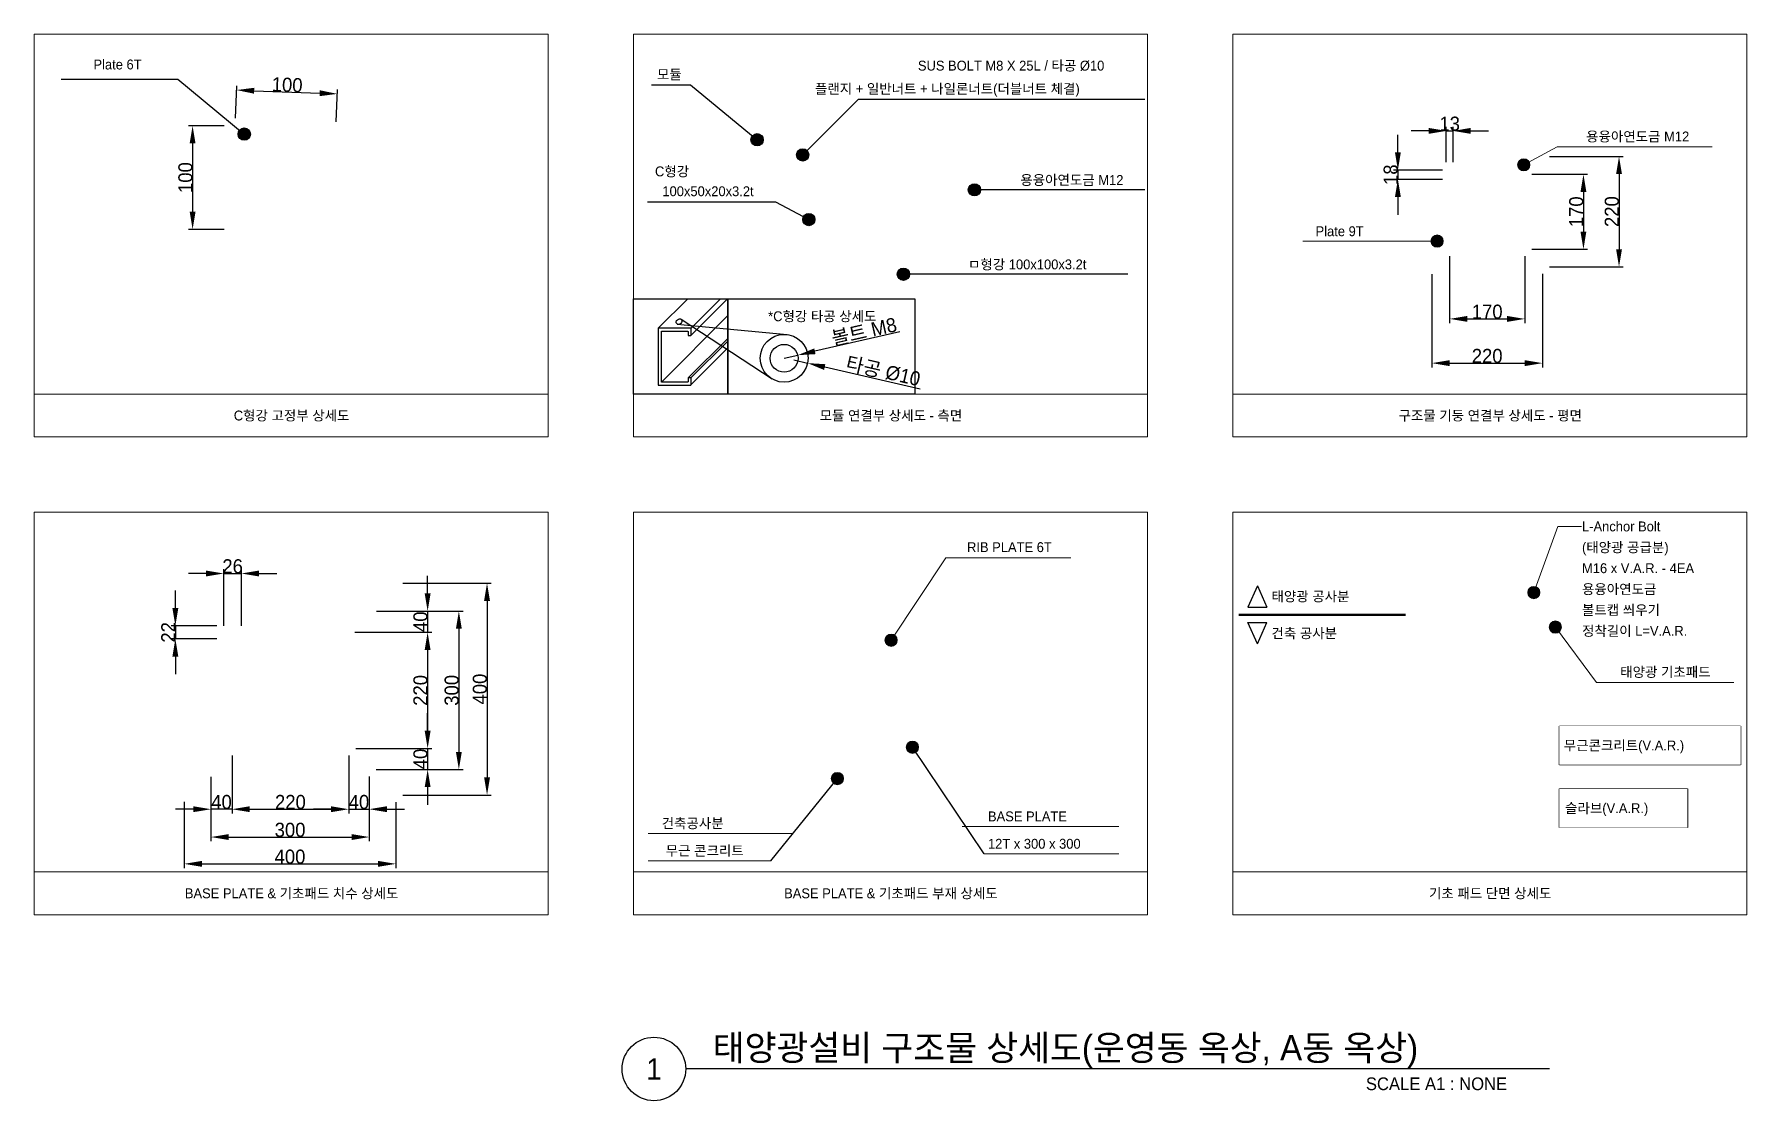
# Model space of a CAD drawing. Header units: millimetres. Extents: x 37541 to 999880, y 4425 to 1416340.
# Drawn here: x 37541 to 158878, y 1256250 to 1331771 of the extents above; entities that cross this region are included whole.
import ezdxf
from ezdxf.enums import TextEntityAlignment as Align

# ---------------------------------------------------------------- set-up
doc = ezdxf.new("R2010")
doc.units = ezdxf.units.MM
doc.header["$LTSCALE"] = 150
doc.layers.get('0').update_dxf_attribs({"lineweight": 0})
doc.layers.get('Defpoints').update_dxf_attribs({"color": 150})
for name, color, linetype in [('-----20 태양광', 3, 'Continuous'), ('-----29 Indicator', 1, 'Continuous'), ('-----30 Text', 2, 'Continuous'), ('-----36 Dimension', 1, 'Continuous'), ('-----41 Drawing Title', 2, 'Continuous')]:
    doc.layers.add(name, color=color, linetype=linetype)
doc.styles.add('ELEC', font='')
doc.styles.get("Standard").update_dxf_attribs({"font": ''})
doc.styles.get('ELEC').set_extended_font_data('Dotum')
doc.styles.get('Standard').set_extended_font_data('Dotum')
doc.dimstyles.new('ISO-25', dxfattribs={"dimtxt": 2.5, "dimasz": 2.5, "dimexe": 1.25, "dimexo": 0.625, "dimtad": 1, "dimtxsty": 'Standard', "dimcen": 2.5, "dimadec": 0, "dimazin": 0, "dimtfac": 1, "dimtmove": 0, "dimatfit": 3, "dimfxl": 1, "dimarcsym": 0})

# ---------------------------------------------------------------- blocks, each defined once
blk = doc.blocks.new('G$C1B2F6472')
at = {"lineweight": 5}
for p, q in [((0, 9429), (12041, 9429)), ((0, 1000), (0, 9429)), ((12041, 1000), (12041, 9429)), ((0, 1000), (12041, 1000)), ((0, 0), (12041, 0))]:
    blk.add_line(p, q, dxfattribs=at)
at = {"linetype": 'Continuous', "lineweight": 5}
for p, q in [((0, 0), (0, 1000)), ((12041, 0), (12041, 1000))]:
    blk.add_line(p, q, dxfattribs=at)
blk = doc.blocks.new('*D125')
at = {"layer": '-----36 Dimension', "lineweight": -2, "transparency": 16777216}
for p, q in [((51797, 1325830), (51884, 1328119)), ((53121, 1327773), (57765, 1327598)), ((58939, 1325561), (59025, 1327850))]:
    blk.add_line(p, q, dxfattribs=at)
at = {"layer": '-----36 Dimension', "transparency": 16777216}
for points in [[(53129, 1327981), (53114, 1327564), (51872, 1327820)], [(57773, 1327806), (57757, 1327389), (59014, 1327551)]]:
    blk.add_solid(points, dxfattribs=at)
at = {"layer": 'Defpoints', "color": 0, "transparency": 16777216}
for p in [(59014, 1327551), (51778, 1325330), (58920, 1325061)]:
    blk.add_point(p, dxfattribs=at)
at = {"layer": '-----36 Dimension', "transparency": 16777216, "insert": (55462, 1328189), "char_height": 1000, "attachment_point": 5, "rotation": 357.84262}
blk.add_mtext('100', dxfattribs=at)
blk = doc.blocks.new('*D126')
at = {"layer": '-----36 Dimension', "lineweight": -2, "transparency": 16777216}
for p, q in [((51000, 1325292), (48461, 1325292)), ((48761, 1324042), (48761, 1319205)), ((51000, 1317955), (48461, 1317955))]:
    blk.add_line(p, q, dxfattribs=at)
at = {"layer": '-----36 Dimension', "transparency": 16777216}
for points in [[(48553, 1324042), (48969, 1324042), (48761, 1325292)], [(48553, 1319205), (48969, 1319205), (48761, 1317955)]]:
    blk.add_solid(points, dxfattribs=at)
at = {"layer": 'Defpoints', "color": 0, "transparency": 16777216}
for p in [(51500, 1325292), (48761, 1317955), (51500, 1317955)]:
    blk.add_point(p, dxfattribs=at)
at = {"layer": '-----36 Dimension', "transparency": 16777216, "insert": (48257, 1321623), "char_height": 1000, "attachment_point": 5, "rotation": 90}
blk.add_mtext('100', dxfattribs=at)
blk = doc.blocks.new('*D127')
at = {"layer": '-----36 Dimension', "color": 1, "lineweight": -2, "transparency": 16777216}
for p, q in [((51559, 1280699), (51559, 1276594)), ((59821, 1280691), (59821, 1276594)), ((52809, 1276894), (58571, 1276894))]:
    blk.add_line(p, q, dxfattribs=at)
at = {"layer": '-----36 Dimension', "color": 1, "transparency": 16777216}
for points in [[(52809, 1277103), (52809, 1276686), (51559, 1276894)], [(58571, 1277103), (58571, 1276686), (59821, 1276894)]]:
    blk.add_solid(points, dxfattribs=at)
at = {"layer": 'Defpoints', "color": 0, "transparency": 16777216}
for p in [(51559, 1281199), (59821, 1281191), (59821, 1276894)]:
    blk.add_point(p, dxfattribs=at)
at = {"layer": '-----36 Dimension', "color": 5, "transparency": 16777216, "insert": (55690, 1277398), "char_height": 1000, "attachment_point": 5}
blk.add_mtext('220', dxfattribs=at)
blk = doc.blocks.new('*D128')
at = {"layer": '-----36 Dimension', "color": 1, "lineweight": -2, "transparency": 16777216}
for p, q in [((50059, 1279184), (50059, 1274623)), ((61276, 1279206), (61276, 1274623)), ((51309, 1274923), (60026, 1274923))]:
    blk.add_line(p, q, dxfattribs=at)
at = {"layer": '-----36 Dimension', "color": 1, "transparency": 16777216}
for points in [[(51309, 1275131), (51309, 1274714), (50059, 1274923)], [(60026, 1275131), (60026, 1274714), (61276, 1274923)]]:
    blk.add_solid(points, dxfattribs=at)
at = {"layer": 'Defpoints', "color": 0, "transparency": 16777216}
for p in [(50059, 1279684), (61276, 1279706), (61276, 1274923)]:
    blk.add_point(p, dxfattribs=at)
at = {"layer": '-----36 Dimension', "color": 5, "transparency": 16777216, "insert": (55668, 1275427), "char_height": 1000, "attachment_point": 5}
blk.add_mtext('300', dxfattribs=at)
blk = doc.blocks.new('*D129')
at = {"layer": '-----36 Dimension', "color": 1, "lineweight": -2, "transparency": 16777216}
for p, q in [((48169, 1277410), (48169, 1272724)), ((63157, 1277399), (63157, 1272724)), ((49419, 1273024), (61907, 1273024))]:
    blk.add_line(p, q, dxfattribs=at)
at = {"layer": '-----36 Dimension', "color": 1, "transparency": 16777216}
for points in [[(49419, 1273232), (49419, 1272816), (48169, 1273024)], [(61907, 1273232), (61907, 1272816), (63157, 1273024)]]:
    blk.add_solid(points, dxfattribs=at)
at = {"layer": 'Defpoints', "color": 0, "transparency": 16777216}
for p in [(48169, 1277910), (63157, 1277899), (63157, 1273024)]:
    blk.add_point(p, dxfattribs=at)
at = {"layer": '-----36 Dimension', "color": 5, "transparency": 16777216, "insert": (55663, 1273528), "char_height": 1000, "attachment_point": 5}
blk.add_mtext('400', dxfattribs=at)
blk = doc.blocks.new('*D130')
at = {"layer": '-----36 Dimension', "color": 1, "lineweight": -2, "transparency": 16777216}
for p, q in [((59821, 1280691), (59821, 1276594)), ((61276, 1279206), (61276, 1276594)), ((58571, 1276894), (57321, 1276894)), ((59821, 1276894), (61276, 1276894)), ((62526, 1276894), (63776, 1276894))]:
    blk.add_line(p, q, dxfattribs=at)
at = {"layer": '-----36 Dimension', "color": 1, "transparency": 16777216}
for points in [[(58571, 1277103), (58571, 1276686), (59821, 1276894)], [(62526, 1277103), (62526, 1276686), (61276, 1276894)]]:
    blk.add_solid(points, dxfattribs=at)
at = {"layer": 'Defpoints', "color": 0, "transparency": 16777216}
for p in [(59821, 1281191), (61276, 1279706), (61276, 1276894)]:
    blk.add_point(p, dxfattribs=at)
at = {"layer": '-----36 Dimension', "color": 5, "transparency": 16777216, "insert": (60548, 1277398), "char_height": 1000, "attachment_point": 5}
blk.add_mtext('40', dxfattribs=at)
blk = doc.blocks.new('*D131')
at = {"layer": '-----36 Dimension', "color": 1, "lineweight": -2, "transparency": 16777216}
for p, q in [((51559, 1280699), (51559, 1276594)), ((50059, 1279184), (50059, 1276594)), ((48809, 1276894), (47559, 1276894)), ((51559, 1276894), (50059, 1276894)), ((52809, 1276894), (54059, 1276894))]:
    blk.add_line(p, q, dxfattribs=at)
at = {"layer": '-----36 Dimension', "color": 1, "transparency": 16777216}
for points in [[(48809, 1277103), (48809, 1276686), (50059, 1276894)], [(52809, 1277103), (52809, 1276686), (51559, 1276894)]]:
    blk.add_solid(points, dxfattribs=at)
at = {"layer": 'Defpoints', "color": 0, "transparency": 16777216}
for p in [(51559, 1281199), (50059, 1279684), (50059, 1276894)]:
    blk.add_point(p, dxfattribs=at)
at = {"layer": '-----36 Dimension', "color": 5, "transparency": 16777216, "insert": (50809, 1277398), "char_height": 1000, "attachment_point": 5}
blk.add_mtext('40', dxfattribs=at)
blk = doc.blocks.new('*D132')
at = {"layer": '-----36 Dimension', "color": 1, "lineweight": -2, "transparency": 16777216}
for p, q in [((61783, 1289420), (65714, 1289420)), ((65414, 1288170), (65414, 1282445)), ((61790, 1281195), (65714, 1281195))]:
    blk.add_line(p, q, dxfattribs=at)
at = {"layer": '-----36 Dimension', "color": 1, "transparency": 16777216}
for points in [[(65205, 1288170), (65622, 1288170), (65414, 1289420)], [(65205, 1282445), (65622, 1282445), (65414, 1281195)]]:
    blk.add_solid(points, dxfattribs=at)
at = {"layer": 'Defpoints', "color": 0, "transparency": 16777216}
for p in [(61283, 1289420), (61290, 1281195), (65414, 1281195)]:
    blk.add_point(p, dxfattribs=at)
at = {"layer": '-----36 Dimension', "color": 5, "transparency": 16777216, "insert": (64910, 1285308), "char_height": 1000, "attachment_point": 5, "rotation": 90}
blk.add_mtext('220', dxfattribs=at)
blk = doc.blocks.new('*D133')
at = {"layer": '-----36 Dimension', "color": 1, "lineweight": -2, "transparency": 16777216}
for p, q in [((61793, 1290920), (67925, 1290920)), ((67625, 1289670), (67625, 1280956)), ((61776, 1279706), (67925, 1279706))]:
    blk.add_line(p, q, dxfattribs=at)
at = {"layer": '-----36 Dimension', "color": 1, "transparency": 16777216}
for points in [[(67417, 1289670), (67834, 1289670), (67625, 1290920)], [(67417, 1280956), (67834, 1280956), (67625, 1279706)]]:
    blk.add_solid(points, dxfattribs=at)
at = {"layer": 'Defpoints', "color": 0, "transparency": 16777216}
for p in [(61293, 1290920), (61276, 1279706), (67625, 1279706)]:
    blk.add_point(p, dxfattribs=at)
at = {"layer": '-----36 Dimension', "color": 5, "transparency": 16777216, "insert": (67122, 1285313), "char_height": 1000, "attachment_point": 5, "rotation": 90}
blk.add_mtext('300', dxfattribs=at)
blk = doc.blocks.new('*D134')
at = {"layer": '-----36 Dimension', "color": 1, "lineweight": -2, "transparency": 16777216}
for p, q in [((63650, 1292900), (69923, 1292900)), ((69623, 1291650), (69623, 1279149)), ((63657, 1277899), (69923, 1277899))]:
    blk.add_line(p, q, dxfattribs=at)
at = {"layer": '-----36 Dimension', "color": 1, "transparency": 16777216}
for points in [[(69415, 1291650), (69832, 1291650), (69623, 1292900)], [(69415, 1279149), (69832, 1279149), (69623, 1277899)]]:
    blk.add_solid(points, dxfattribs=at)
at = {"layer": 'Defpoints', "color": 0, "transparency": 16777216}
for p in [(63150, 1292900), (63157, 1277899), (69623, 1277899)]:
    blk.add_point(p, dxfattribs=at)
at = {"layer": '-----36 Dimension', "color": 5, "transparency": 16777216, "insert": (69119, 1285400), "char_height": 1000, "attachment_point": 5, "rotation": 90}
blk.add_mtext('400', dxfattribs=at)
blk = doc.blocks.new('*D135')
at = {"layer": '-----36 Dimension', "color": 1, "lineweight": -2, "transparency": 16777216}
for p, q in [((65414, 1292170), (65414, 1293420)), ((61793, 1290920), (65714, 1290920)), ((65414, 1290920), (65414, 1289420)), ((60258, 1289420), (65714, 1289420)), ((65414, 1288170), (65414, 1286920))]:
    blk.add_line(p, q, dxfattribs=at)
at = {"layer": '-----36 Dimension', "color": 1, "transparency": 16777216}
for points in [[(65205, 1292170), (65622, 1292170), (65414, 1290920)], [(65205, 1288170), (65622, 1288170), (65414, 1289420)]]:
    blk.add_solid(points, dxfattribs=at)
at = {"layer": 'Defpoints', "color": 0, "transparency": 16777216}
for p in [(61293, 1290920), (59758, 1289420), (65414, 1289420)]:
    blk.add_point(p, dxfattribs=at)
at = {"layer": '-----36 Dimension', "color": 5, "transparency": 16777216, "insert": (64910, 1290170), "char_height": 1000, "attachment_point": 5, "rotation": 90}
blk.add_mtext('40', dxfattribs=at)
blk = doc.blocks.new('*D136')
at = {"layer": '-----36 Dimension', "color": 1, "lineweight": -2, "transparency": 16777216}
for p, q in [((65414, 1282441), (65414, 1283691)), ((60321, 1281191), (65714, 1281191)), ((65414, 1281191), (65414, 1279706)), ((61776, 1279706), (65714, 1279706)), ((65414, 1278456), (65414, 1277206))]:
    blk.add_line(p, q, dxfattribs=at)
at = {"layer": '-----36 Dimension', "color": 1, "transparency": 16777216}
for points in [[(65205, 1282441), (65622, 1282441), (65414, 1281191)], [(65205, 1278456), (65622, 1278456), (65414, 1279706)]]:
    blk.add_solid(points, dxfattribs=at)
at = {"layer": 'Defpoints', "color": 0, "transparency": 16777216}
for p in [(59821, 1281191), (61276, 1279706), (65414, 1279706)]:
    blk.add_point(p, dxfattribs=at)
at = {"layer": '-----36 Dimension', "color": 5, "transparency": 16777216, "insert": (64910, 1280449), "char_height": 1000, "attachment_point": 5, "rotation": 90}
blk.add_mtext('40', dxfattribs=at)
blk = doc.blocks.new('*D116')
at = {"layer": '-----36 Dimension', "color": 1, "lineweight": -2, "transparency": 16777216}
for p, q in [((47540, 1291138), (47540, 1292388)), ((50470, 1289888), (47240, 1289888)), ((47540, 1289888), (47540, 1288950)), ((50470, 1288950), (47240, 1288950)), ((47540, 1287700), (47540, 1286450))]:
    blk.add_line(p, q, dxfattribs=at)
at = {"layer": '-----36 Dimension', "color": 1, "transparency": 16777216}
for points in [[(47331, 1291138), (47748, 1291138), (47540, 1289888)], [(47331, 1287700), (47748, 1287700), (47540, 1288950)]]:
    blk.add_solid(points, dxfattribs=at)
at = {"layer": 'Defpoints', "color": 0, "transparency": 16777216}
for p in [(50970, 1289888), (47540, 1288950), (50970, 1288950)]:
    blk.add_point(p, dxfattribs=at)
at = {"layer": '-----36 Dimension', "color": 5, "transparency": 16777216, "insert": (47037, 1289419), "char_height": 1000, "attachment_point": 5, "rotation": 90}
blk.add_mtext('22', dxfattribs=at)
blk = doc.blocks.new('*D117')
at = {"layer": '-----36 Dimension', "color": 1, "lineweight": -2, "transparency": 16777216}
for p, q in [((49720, 1293586), (48470, 1293586)), ((50970, 1289870), (50970, 1293886)), ((50970, 1293586), (52223, 1293586)), ((52223, 1289870), (52223, 1293886)), ((53473, 1293586), (54723, 1293586))]:
    blk.add_line(p, q, dxfattribs=at)
at = {"layer": '-----36 Dimension', "color": 1, "transparency": 16777216}
for points in [[(49720, 1293794), (49720, 1293377), (50970, 1293586)], [(53473, 1293794), (53473, 1293377), (52223, 1293586)]]:
    blk.add_solid(points, dxfattribs=at)
at = {"layer": 'Defpoints', "color": 0, "transparency": 16777216}
for p in [(52223, 1293586), (50970, 1289370), (52223, 1289370)]:
    blk.add_point(p, dxfattribs=at)
at = {"layer": '-----36 Dimension', "color": 5, "transparency": 16777216, "insert": (51597, 1294089), "char_height": 1000, "attachment_point": 5}
blk.add_mtext('26', dxfattribs=at)
blk = doc.blocks.new('*D118')
at = {"layer": '-----36 Dimension', "lineweight": -2, "transparency": 16777216}
for p, q in [((137824, 1316047), (137824, 1311315)), ((143149, 1316047), (143149, 1311315)), ((139074, 1311615), (141899, 1311615))]:
    blk.add_line(p, q, dxfattribs=at)
at = {"layer": '-----36 Dimension', "transparency": 16777216}
for points in [[(139074, 1311824), (139074, 1311407), (137824, 1311615)], [(141899, 1311824), (141899, 1311407), (143149, 1311615)]]:
    blk.add_solid(points, dxfattribs=at)
at = {"layer": 'Defpoints', "color": 0, "transparency": 16777216}
for p in [(137824, 1316547), (143149, 1316547), (143149, 1311615)]:
    blk.add_point(p, dxfattribs=at)
at = {"layer": '-----36 Dimension', "transparency": 16777216, "insert": (140487, 1312119), "char_height": 1000, "attachment_point": 5}
blk.add_mtext('170', dxfattribs=at)
blk = doc.blocks.new('*D119')
at = {"layer": '-----36 Dimension', "lineweight": -2, "transparency": 16777216}
for p, q in [((136573, 1314792), (136573, 1308183)), ((144398, 1314798), (144398, 1308183)), ((137823, 1308483), (143148, 1308483))]:
    blk.add_line(p, q, dxfattribs=at)
at = {"layer": '-----36 Dimension', "transparency": 16777216}
for points in [[(137823, 1308691), (137823, 1308274), (136573, 1308483)], [(143148, 1308691), (143148, 1308274), (144398, 1308483)]]:
    blk.add_solid(points, dxfattribs=at)
at = {"layer": 'Defpoints', "color": 0, "transparency": 16777216}
for p in [(136573, 1315292), (144398, 1315298), (144398, 1308483)]:
    blk.add_point(p, dxfattribs=at)
at = {"layer": '-----36 Dimension', "transparency": 16777216, "insert": (140485, 1308987), "char_height": 1000, "attachment_point": 5}
blk.add_mtext('220', dxfattribs=at)
blk = doc.blocks.new('*D120')
at = {"layer": '-----36 Dimension', "lineweight": -2, "transparency": 16777216}
for p, q in [((143655, 1321853), (147606, 1321853)), ((147306, 1320603), (147306, 1317797)), ((143649, 1316547), (147606, 1316547))]:
    blk.add_line(p, q, dxfattribs=at)
at = {"layer": '-----36 Dimension', "transparency": 16777216}
for points in [[(147097, 1320603), (147514, 1320603), (147306, 1321853)], [(147097, 1317797), (147514, 1317797), (147306, 1316547)]]:
    blk.add_solid(points, dxfattribs=at)
at = {"layer": 'Defpoints', "color": 0, "transparency": 16777216}
for p in [(143155, 1321853), (143149, 1316547), (147306, 1316547)]:
    blk.add_point(p, dxfattribs=at)
at = {"layer": '-----36 Dimension', "transparency": 16777216, "insert": (146802, 1319200), "char_height": 1000, "attachment_point": 5, "rotation": 90}
blk.add_mtext('170', dxfattribs=at)
blk = doc.blocks.new('*D121')
at = {"layer": '-----36 Dimension', "lineweight": -2, "transparency": 16777216}
for p, q in [((144899, 1323127), (150128, 1323127)), ((149828, 1321877), (149828, 1316548)), ((144898, 1315298), (150128, 1315298))]:
    blk.add_line(p, q, dxfattribs=at)
at = {"layer": '-----36 Dimension', "transparency": 16777216}
for points in [[(149620, 1321877), (150036, 1321877), (149828, 1323127)], [(149620, 1316548), (150036, 1316548), (149828, 1315298)]]:
    blk.add_solid(points, dxfattribs=at)
at = {"layer": 'Defpoints', "color": 0, "transparency": 16777216}
for p in [(144399, 1323127), (144398, 1315298), (149828, 1315298)]:
    blk.add_point(p, dxfattribs=at)
at = {"layer": '-----36 Dimension', "transparency": 16777216, "insert": (149324, 1319213), "char_height": 1000, "attachment_point": 5, "rotation": 90}
blk.add_mtext('220', dxfattribs=at)
blk = doc.blocks.new('*D122')
at = {"layer": '-----36 Dimension', "lineweight": -2, "transparency": 16777216}
for p, q in [((134160, 1323408), (134160, 1324658)), ((137313, 1322158), (133860, 1322158)), ((137313, 1321496), (133860, 1321496)), ((134160, 1322158), (134160, 1321496)), ((134160, 1320246), (134160, 1318996))]:
    blk.add_line(p, q, dxfattribs=at)
at = {"layer": '-----36 Dimension', "transparency": 16777216}
for points in [[(133952, 1323408), (134368, 1323408), (134160, 1322158)], [(133952, 1320246), (134368, 1320246), (134160, 1321496)]]:
    blk.add_solid(points, dxfattribs=at)
at = {"layer": 'Defpoints', "color": 0, "transparency": 16777216}
for p in [(134160, 1321496), (137813, 1322158), (137813, 1321496)]:
    blk.add_point(p, dxfattribs=at)
at = {"layer": '-----36 Dimension', "transparency": 16777216, "insert": (133656, 1321827), "char_height": 1000, "attachment_point": 5, "rotation": 90}
blk.add_mtext('18', dxfattribs=at)
blk = doc.blocks.new('*D123')
at = {"layer": '-----36 Dimension', "lineweight": -2, "transparency": 16777216}
for p, q in [((137590, 1322708), (137590, 1325228)), ((138071, 1322708), (138071, 1325228)), ((136340, 1324928), (135090, 1324928)), ((137590, 1324928), (138071, 1324928)), ((139321, 1324928), (140571, 1324928))]:
    blk.add_line(p, q, dxfattribs=at)
at = {"layer": '-----36 Dimension', "transparency": 16777216}
for points in [[(136340, 1325137), (136340, 1324720), (137590, 1324928)], [(139321, 1325137), (139321, 1324720), (138071, 1324928)]]:
    blk.add_solid(points, dxfattribs=at)
at = {"layer": 'Defpoints', "color": 0, "transparency": 16777216}
for p in [(138071, 1324928), (137590, 1322208), (138071, 1322208)]:
    blk.add_point(p, dxfattribs=at)
at = {"layer": '-----36 Dimension', "transparency": 16777216, "insert": (137831, 1325432), "char_height": 1000, "attachment_point": 5}
blk.add_mtext('13', dxfattribs=at)
blk = doc.blocks.new('*D197')
at = {"layer": '-----36 Dimension', "lineweight": -2, "transparency": 16777216}
for p, q in [((98866, 1310689), (92853, 1309323)), ((90673, 1308828), (91634, 1309046))]:
    blk.add_line(p, q, dxfattribs=at)
at = {"layer": '-----36 Dimension', "transparency": 16777216}
blk.add_solid([(92807, 1309526), (92899, 1309120), (91634, 1309046)], dxfattribs=at)
at = {"layer": 'Defpoints', "color": 0, "transparency": 16777216}
for p in [(90673, 1308828), (91634, 1309046)]:
    blk.add_point(p, dxfattribs=at)
at = {"layer": '-----36 Dimension', "transparency": 16777216, "insert": (96346, 1310682), "char_height": 1000, "attachment_point": 5, "rotation": 12.79944}
blk.add_mtext('{\\f굴림|b0|i0|c129|p2;볼트} M8', dxfattribs=at)
blk = doc.blocks.new('*D124')
at = {"layer": '-----36 Dimension', "lineweight": -2, "transparency": 16777216}
for p, q in [((91371, 1308705), (92331, 1308484)), ((100321, 1306649), (93549, 1308204))]:
    blk.add_line(p, q, dxfattribs=at)
at = {"layer": '-----36 Dimension', "transparency": 16777216}
blk.add_solid([(93596, 1308407), (93503, 1308001), (92331, 1308484)], dxfattribs=at)
at = {"layer": 'Defpoints', "color": 0, "transparency": 16777216}
for p in [(91371, 1308705), (92331, 1308484)]:
    blk.add_point(p, dxfattribs=at)
at = {"layer": '-----36 Dimension', "transparency": 16777216, "insert": (97680, 1307877), "char_height": 1000, "attachment_point": 5, "rotation": 347.06338}
blk.add_mtext('타공 Ø10', dxfattribs=at)

msp = doc.modelspace()

# ---------------------------------------------------------------- hatches: boundary and pattern name
at = {"layer": '-----36 Dimension'}
h = msp.add_hatch(color=256, dxfattribs=at)
h.dxf.hatch_style = 1
h.paths.add_polyline_path([(52858.965, 1324703.174, 1), (51990.495, 1324703.174, 1)])
h = msp.add_hatch(color=256, dxfattribs=at)
h.dxf.hatch_style = 1
h.paths.add_polyline_path([(89193.396, 1324305.828, 1), (88324.927, 1324305.828, 1)])
h = msp.add_hatch(color=256, dxfattribs=at)
h.dxf.hatch_style = 1
h.paths.add_polyline_path([(91552.773, 1323225.545, -1), (92421.242, 1323225.545, -1)])
at = {"layer": '-----36 Dimension', "lineweight": 5}
h = msp.add_hatch(color=256, dxfattribs=at)
h.dxf.hatch_style = 1
h.paths.add_polyline_path([(142642.08, 1322526.765, -1), (143510.549, 1322526.765, -1)])
at = {"layer": '-----36 Dimension'}
h = msp.add_hatch(color=256, dxfattribs=at)
h.dxf.hatch_style = 1
h.paths.add_polyline_path([(103721.94, 1320755.813, -1), (104590.41, 1320755.813, -1)])
h = msp.add_hatch(color=256, dxfattribs=at)
h.dxf.hatch_style = 1
h.paths.add_polyline_path([(92854.86, 1318649.087, 1), (91986.39, 1318649.087, 1)])
at = {"layer": '-----36 Dimension', "lineweight": 5}
h = msp.add_hatch(color=256, dxfattribs=at)
h.dxf.hatch_style = 1
h.paths.add_polyline_path([(137371.448, 1317127.402, 1), (136502.978, 1317127.402, 1)])
at = {"layer": '-----36 Dimension'}
h = msp.add_hatch(color=256, dxfattribs=at)
h.dxf.hatch_style = 1
h.paths.add_polyline_path([(98687.346, 1314777.614, -1), (99555.816, 1314777.614, -1)])
at = {"layer": '-----36 Dimension', "lineweight": 5}
h = msp.add_hatch(color=256, dxfattribs=at)
h.dxf.hatch_style = 1
h.paths.add_polyline_path([(143357.801, 1292233.049, -1), (144226.271, 1292233.049, -1)])
h = msp.add_hatch(color=256, dxfattribs=at)
h.dxf.hatch_style = 1
h.paths.add_polyline_path([(145749.545, 1289793.777, 1), (144881.075, 1289793.777, 1)])
h = msp.add_hatch(color=256, dxfattribs=at)
h.dxf.hatch_style = 1
h.paths.add_polyline_path([(97816.821, 1288858.619, -1), (98685.291, 1288858.619, -1)])
h = msp.add_hatch(color=256, dxfattribs=at)
h.dxf.hatch_style = 1
h.paths.add_polyline_path([(99328.372, 1281278.212, 1), (100196.841, 1281278.212, 1)])
h = msp.add_hatch(color=256, dxfattribs=at)
h.dxf.hatch_style = 1
h.paths.add_polyline_path([(94878.256, 1279065.926, -1), (94009.787, 1279065.926, -1)])

# ---------------------------------------------------------------- linework, layer by layer
at = {"layer": '-----20 태양광'}
for points in [[(80002.842, 1313044.091), (86688.042, 1313044.091), (86688.042, 1306282.763), (80002.842, 1306282.763)], [(86688.042, 1313044.091), (99922.114, 1313044.091), (99922.114, 1306282.763), (86688.042, 1306282.763)]]:
    msp.add_lwpolyline(points, close=True, dxfattribs=at)
for points in [[(81758.922, 1310954.843), (83848.17, 1313044.091)], [(84070.429, 1310942.19), (86172.33, 1313044.091)], [(84070.429, 1310451.256), (86663.264, 1313044.091)], [(81972.762, 1307142.443), (86688.042, 1311857.723)], [(83098.866, 1311248.233), (90892.358, 1310506.975)], [(83380.226, 1311584.754), (89821.888, 1307363.894)], [(83881.895, 1307432.19), (86688.042, 1310238.337)], [(84070.429, 1307432.19), (86688.042, 1310049.803)], [(84070.429, 1306941.256), (86688.042, 1309558.869)]]:
    msp.add_lwpolyline(points, dxfattribs=at)
msp.add_lwpolyline([(84039.882, 1307444.843), (83912.442, 1307444.843, 0.4142135624), (83869.242, 1307401.643), (83869.242, 1307185.643, -0.4142135624), (83826.042, 1307142.443), (81972.762, 1307142.443), (81972.762, 1310741.003), (83826.042, 1310741.003, -0.4142135624), (83869.242, 1310697.803), (83869.242, 1310481.803, 0.4142135624), (83912.442, 1310438.603), (84039.882, 1310438.603, 0.4142135624), (84083.082, 1310481.803), (84083.082, 1310911.643, 0.4142135624), (84039.882, 1310954.843), (81758.922, 1310954.843), (81758.922, 1306928.603), (84039.882, 1306928.603, 0.4142135624), (84083.082, 1306971.803), (84083.082, 1307401.643, 0.4142135624)], format="xyb", close=True, dxfattribs=at)
for radius in [1693.44, 984.96]:
    msp.add_circle((90673.242, 1308827.771), radius, dxfattribs=at)
msp.add_ellipse((83228.202, 1311424.297), major_axis=(-168.866, -143.75), ratio=0.7965172806, dxfattribs=at)
at = {"layer": '-----29 Indicator'}
for points in [[(145607.245, 1282779.602), (158436.578, 1282779.602), (158436.578, 1280039.12), (145607.245, 1280039.12)], [(145607.245, 1278331.776), (154677.511, 1278331.776), (154677.511, 1275591.295), (145607.245, 1275591.295)]]:
    msp.add_lwpolyline(points, close=True, dxfattribs=at)
at = {"layer": '-----36 Dimension'}
for p, q in [((124210.184, 1292722.805), (123535.674, 1291203.263)), ((124210.184, 1292722.805), (124884.694, 1291203.263)), ((123535.674, 1291203.263), (124884.694, 1291203.263)), ((123535.674, 1290114.218), (124884.694, 1290114.218)), ((124210.184, 1288594.676), (123535.674, 1290114.218)), ((124210.184, 1288594.676), (124884.694, 1290114.218)), ((104849.099, 1273730.949), (99762.606, 1281278.212)), ((89726.7, 1273241.458), (94444.022, 1279065.926))]:
    msp.add_line(p, q, dxfattribs=at)
for points in [[(39457.442, 1328587.478), (47707.408, 1328587.478)], [(47707.408, 1328587.478), (52424.73, 1324703.174)], [(81266.773, 1328190.133), (84041.839, 1328190.133)], [(84041.839, 1328190.133), (88759.161, 1324305.828)], [(95919.816, 1327158.354), (91987.008, 1323225.545)], [(116220.474, 1327158.354), (95919.816, 1327158.354)], [(116220.474, 1320755.813), (104156.175, 1320755.813)], [(80999.404, 1319914.17), (90055.751, 1319914.17)], [(90055.751, 1319914.17), (92420.625, 1318649.087)], [(115027.404, 1314777.614), (99121.581, 1314777.614)]]:
    msp.add_lwpolyline(points, dxfattribs=at)
at = {"layer": '-----36 Dimension', "linetype": 'Continuous', "lineweight": 5}
for points in [[(145441.188, 1323791.848), (143076.314, 1322526.765)], [(156437.699, 1323791.848), (145441.188, 1323791.848)], [(127433.93, 1317127.402), (136937.213, 1317127.402)], [(145497.604, 1296917.671), (143792.036, 1292233.049)], [(147158.759, 1296917.671), (145497.604, 1296917.671)], [(102122.027, 1294698.808), (98251.056, 1288858.619)], [(110992.482, 1294698.808), (102122.027, 1294698.808)], [(148241.769, 1285860.968), (145315.31, 1289793.777)], [(157964.836, 1285860.968), (148241.769, 1285860.968)], [(114385.725, 1275671.112), (103277.732, 1275671.112)], [(81038.895, 1275181.622), (91298.067, 1275181.622)], [(81038.895, 1273241.458), (89726.7, 1273241.458)], [(114385.725, 1273730.949), (104849.099, 1273730.949)]]:
    msp.add_lwpolyline(points, dxfattribs=at)
at = {"layer": '-----36 Dimension', "const_width": 151.2}
msp.add_lwpolyline([(134714.861, 1290658.74), (122867.227, 1290658.74)], dxfattribs=at)
at = {"layer": '-----36 Dimension'}
for centre in [(52424.73, 1324703.174), (88759.161, 1324305.828), (91987.008, 1323225.545), (104156.175, 1320755.813), (92420.625, 1318649.087), (99121.581, 1314777.614)]:
    msp.add_circle(centre, 434.235, dxfattribs=at)
at = {"layer": '-----36 Dimension', "lineweight": 5}
for centre in [(143076.314, 1322526.765), (136937.213, 1317127.402), (143792.036, 1292233.049), (145315.31, 1289793.777), (98251.056, 1288858.619), (99762.606, 1281278.212), (94444.022, 1279065.926)]:
    msp.add_circle(centre, 434.235, dxfattribs=at)
at = {"layer": '-----41 Drawing Title', "color": 7}
msp.add_line((144902.62, 1258500.002), (83697.38, 1258500.002), dxfattribs=at)
msp.add_circle((81447.38, 1258500.002), 2250, dxfattribs=at)

# ---------------------------------------------------------------- block references
at = {"layer": '-----29 Indicator', "xscale": 3.024, "yscale": 3.024, "zscale": 3.024}
for p in [(37541.467, 1303258.763), (80002.842, 1303258.763), (122464.218, 1303258.763), (37541.467, 1269424.074), (80002.842, 1269424.074)]:
    msp.add_blockref('G$C1B2F6472', p, dxfattribs=at)

# ---------------------------------------------------------------- texts
at = {"layer": '-----30 Text', "style": 'ELEC'}
for s, p in [('C형강 고정부 상세도', (55778.094, 1304773.25)), ('모듈 연결부 상세도 - 측면', (98239.469, 1304773.25)), ('구조물 기둥 연결부 상세도 - 평면', (140700.844, 1304773.25)), ('BASE PLATE & 기초패드 치수 상세도', (55778.094, 1270938.561)), ('BASE PLATE & 기초패드 부재 상세도', (98239.469, 1270938.561)), ('기초 패드 단면 상세도', (140700.844, 1270938.561))]:
    msp.add_text(s, height=700, dxfattribs=at).set_placement(p, align=Align.MIDDLE_CENTER)
at = {"layer": '-----36 Dimension', "style": 'ELEC'}
for s, p in [('Plate 6T', (43443.364, 1329631.45)), ('SUS BOLT M8 X 25L / 타공 Ø10', (106754.738, 1329550.741)), ('모듈', (82539.497, 1328930.954)), ('플랜지 + 일반너트 + 나일론너트(더블너트 체결)', (102236.482, 1327911.301)), ('용융아연도금 M12', (151148.835, 1324532.669)), ('C형강', (82732.917, 1322061.61)), ('용융아연도금 M12', (111062.087, 1321451.162)), ('100x50x20x3.2t', (85279.382, 1320654.991)), ('Plate 9T', (130031.301, 1317822.751)), ('ㅁ형강 100x100x3.2t', (107894.9, 1315472.963)), ('*C형강 타공 상세도', (93377.196, 1311800.963)), ('RIB PLATE 6T', (106634.413, 1295451.755)), ('태양광 기초패드', (153114.146, 1286611.648)), ('건축공사분', (84194.374, 1275895.923)), ('무근 콘크리트', (85047.339, 1273955.759))]:
    msp.add_text(s, height=700, dxfattribs=at).set_placement(p, align=Align.MIDDLE_CENTER)
for s, p in [('L-Anchor Bolt', (147206.102, 1296918.805)), ('(태양광 공급분)', (147206.102, 1295439.43)), ('M16 x V.A.R. - 4EA', (147206.102, 1293960.055)), ('태양광 공사분', (125202.244, 1291963.034)), ('용융아연도금', (147206.102, 1292480.68)), ('볼트캡 씌우기', (147206.102, 1291001.305)), ('정착길이 L=V.A.R.', (147206.102, 1289521.93)), ('건축 공사분', (125202.244, 1289354.447)), ('BASE PLATE', (105114.587, 1276385.414)), ('12T x 300 x 300', (105114.587, 1274445.25))]:
    msp.add_text(s, height=700, dxfattribs=at).set_placement(p, align=Align.MIDDLE_LEFT)
at = {"layer": '-----41 Drawing Title', "color": 2, "style": 'ELEC'}
msp.add_text('태양광설비 구조물 상세도(운영동 옥상, A동 옥상)', height=1800, dxfattribs=at).set_placement((85614.533, 1259100.002))
at = {"layer": '-----41 Drawing Title', "color": 7, "style": 'ELEC'}
msp.add_text('1', height=1500, dxfattribs=at).set_placement((81447.38, 1258500.002), align=Align.MIDDLE)
at = {"layer": '-----41 Drawing Title', "style": 'ELEC'}
msp.add_text('SCALE A1 : NONE', height=900, dxfattribs=at).set_placement((141902.62, 1257000.002), align=Align.RIGHT)

# ---------------------------------------------------------------- dimensions: what is measured, and where the dimension line sits
at = {"layer": '-----36 Dimension'}
for p1, p2, distance, override, picture, middle in [((51778.49, 1325330.487), (58920.057, 1325061.456), 2490.926, {"dimscale": 5, "dimtxt": 200, "dimasz": 250, "dimexe": 60, "dimexo": 100, "dimclrd": 256, "dimclre": 256, "dimclrt": 256}, '*D125', (55462.008, 1328188.578)), ((51500.375, 1325291.828), (51500.375, 1317954.601), -2739.231, {"dimscale": 5, "dimtxt": 200, "dimasz": 250, "dimexe": 60, "dimexo": 100, "dimtxsty": 'Standard', "dimclrd": 256, "dimclre": 256, "dimclrt": 256}, '*D126', (48257.34, 1321623.214))]:
    dim = msp.add_aligned_dim(p1=p1, p2=p2, distance=distance, text='100', dimstyle='ISO-25', override=override, dxfattribs=at)
    dim.commit()
    dim.dimension.update_dxf_attribs({"geometry": picture, "text_midpoint": middle})
for base, p1, p2, text, override, picture, middle in [((138071.081, 1324928.44), (137590.268, 1322207.878), (138071.081, 1322207.878), '13', {"dimscale": 5, "dimtxt": 200, "dimasz": 250, "dimexe": 60, "dimexo": 100, "dimclrd": 256, "dimclre": 256, "dimclrt": 256}, '*D123', (137830.675, 1324928.44)), ((52223.28, 1293585.674), (50970.087, 1289369.604), (52223.28, 1289369.604), '26', {"dimscale": 5, "dimtxt": 200, "dimasz": 250, "dimexe": 60, "dimexo": 100, "dimtxsty": 'Standard', "dimclrd": 1, "dimclre": 1, "dimclrt": 5}, '*D117', (51596.683, 1293585.674)), ((50059.079, 1276894.267), (51558.563, 1281198.829), (50059.079, 1279683.568), '40', {"dimscale": 5, "dimtxt": 200, "dimasz": 250, "dimexe": 60, "dimexo": 100, "dimtxsty": 'Standard', "dimclrd": 1, "dimclre": 1, "dimclrt": 5}, '*D131', (50808.821, 1276894.267)), ((61276.158, 1276894.267), (59820.571, 1281191.365), (61276.158, 1279705.649), '40', {"dimscale": 5, "dimtxt": 200, "dimasz": 250, "dimexe": 60, "dimexo": 100, "dimtxsty": 'Standard', "dimclrd": 1, "dimclre": 1, "dimclrt": 5}, '*D130', (60548.365, 1276894.267))]:
    dim = msp.add_linear_dim(base=base, p1=p1, p2=p2, text=text, dimstyle='ISO-25', override=override, dxfattribs=at)
    dim.commit()
    dim.dimension.update_dxf_attribs({"geometry": picture, "text_midpoint": middle, "dimtype": 160})
for base, p1, p2, text, override, picture, middle in [((134159.902, 1321496.022), (137813.448, 1322158.009), (137813.448, 1321496.022), '18', {"dimscale": 5, "dimtxt": 200, "dimasz": 250, "dimexe": 60, "dimexo": 100, "dimclrd": 256, "dimclre": 256, "dimclrt": 256}, '*D122', (134159.902, 1321827.015)), ((47539.721, 1288950.448), (50970.087, 1289887.832), (50970.087, 1288950.448), '22', {"dimscale": 5, "dimtxt": 200, "dimasz": 250, "dimexe": 60, "dimexo": 100, "dimtxsty": 'Standard', "dimclrd": 1, "dimclre": 1, "dimclrt": 5}, '*D116', (47539.721, 1289419.14)), ((65413.577, 1289420.304), (61293.122, 1290920.118), (59757.815, 1289420.304), '40', {"dimscale": 5, "dimtxt": 200, "dimasz": 250, "dimexe": 60, "dimexo": 100, "dimtxsty": 'Standard', "dimclrd": 1, "dimclre": 1, "dimclrt": 5}, '*D135', (65413.577, 1290170.211)), ((65413.577, 1279705.649), (59820.571, 1281191.365), (61276.158, 1279705.649), '40', {"dimscale": 5, "dimtxt": 200, "dimasz": 250, "dimexe": 60, "dimexo": 100, "dimtxsty": 'Standard', "dimclrd": 1, "dimclre": 1, "dimclrt": 5}, '*D136', (65413.577, 1280448.507))]:
    dim = msp.add_linear_dim(base=base, p1=p1, p2=p2, angle=90, text=text, dimstyle='ISO-25', override=override, dxfattribs=at)
    dim.commit()
    dim.dimension.update_dxf_attribs({"geometry": picture, "text_midpoint": middle, "dimtype": 160})
for base, p1, p2, text, override, picture, middle in [((149827.97, 1315298.394), (144398.956, 1323127.207), (144397.626, 1315298.394), '220', {"dimscale": 5, "dimtxt": 200, "dimasz": 250, "dimexe": 60, "dimexo": 100, "dimclrd": 256, "dimclre": 256, "dimclrt": 256}, '*D121', (149324.167, 1319212.8)), ((147305.757, 1316546.807), (143154.942, 1321853.089), (143149.459, 1316546.807), '170', {"dimscale": 5, "dimtxt": 200, "dimasz": 250, "dimexe": 60, "dimexo": 100, "dimclrd": 256, "dimclre": 256, "dimclrt": 256}, '*D120', (146801.954, 1319199.948)), ((69623.26, 1277898.922), (63150.069, 1292900.224), (63157.371, 1277898.922), '400', {"dimscale": 5, "dimtxt": 200, "dimasz": 250, "dimexe": 60, "dimexo": 100, "dimtxsty": 'Standard', "dimclrd": 1, "dimclre": 1, "dimclrt": 5}, '*D134', (69119.456, 1285399.573)), ((67625.364, 1279705.649), (61293.122, 1290920.118), (61276.158, 1279705.649), '300', {"dimscale": 5, "dimtxt": 200, "dimasz": 250, "dimexe": 60, "dimexo": 100, "dimtxsty": 'Standard', "dimclrd": 1, "dimclre": 1, "dimclrt": 5}, '*D133', (67121.561, 1285312.883)), ((65413.577, 1281195.119), (61282.778, 1289420.304), (61289.684, 1281195.119), '220', {"dimscale": 5, "dimtxt": 200, "dimasz": 250, "dimexe": 60, "dimexo": 100, "dimtxsty": 'Standard', "dimclrd": 1, "dimclre": 1, "dimclrt": 5}, '*D132', (64909.774, 1285307.712))]:
    dim = msp.add_linear_dim(base=base, p1=p1, p2=p2, angle=90, text=text, dimstyle='ISO-25', override=override, dxfattribs=at)
    dim.commit()
    dim.dimension.update_dxf_attribs({"geometry": picture, "text_midpoint": middle})
for base, p1, p2, text, override, picture, middle in [((143149.459, 1311615.415), (137824.081, 1316546.807), (143149.459, 1316546.807), '170', {"dimscale": 5, "dimtxt": 200, "dimasz": 250, "dimexe": 60, "dimexo": 100, "dimclrd": 256, "dimclre": 256, "dimclrt": 256}, '*D118', (140486.77, 1312119.219)), ((144397.626, 1308482.735), (136572.574, 1315291.719), (144397.626, 1315298.394), '220', {"dimscale": 5, "dimtxt": 200, "dimasz": 250, "dimexe": 60, "dimexo": 100, "dimclrd": 256, "dimclre": 256, "dimclrt": 256}, '*D119', (140485.1, 1308986.539)), ((59820.571, 1276894.267), (51558.563, 1281198.829), (59820.571, 1281191.365), '220', {"dimscale": 5, "dimtxt": 200, "dimasz": 250, "dimexe": 60, "dimexo": 100, "dimtxsty": 'Standard', "dimclrd": 1, "dimclre": 1, "dimclrt": 5}, '*D127', (55689.567, 1277398.07)), ((61276.158, 1274922.806), (50059.079, 1279683.568), (61276.158, 1279705.649), '300', {"dimscale": 5, "dimtxt": 200, "dimasz": 250, "dimexe": 60, "dimexo": 100, "dimtxsty": 'Standard', "dimclrd": 1, "dimclre": 1, "dimclrt": 5}, '*D128', (55667.619, 1275426.609)), ((63157.371, 1273023.957), (48169.306, 1277909.805), (63157.371, 1277898.922), '400', {"dimscale": 5, "dimtxt": 200, "dimasz": 250, "dimexe": 60, "dimexo": 100, "dimtxsty": 'Standard', "dimclrd": 1, "dimclre": 1, "dimclrt": 5}, '*D129', (55663.339, 1273527.761))]:
    dim = msp.add_linear_dim(base=base, p1=p1, p2=p2, text=text, dimstyle='ISO-25', override=override, dxfattribs=at)
    dim.commit()
    dim.dimension.update_dxf_attribs({"geometry": picture, "text_midpoint": middle})
for center, mpoint, text, picture, middle in [((90673.242, 1308827.771), (91633.728, 1309045.978), '{\\f굴림|b0|i0|c129|p2;볼트} M8', '*D197', (96346.346, 1310682.396)), ((91370.959, 1308704.745), (92330.919, 1308484.239), '타공 Ø10', '*D124', (97679.842, 1307876.912))]:
    dim = msp.add_radius_dim(center=center, mpoint=mpoint, text=text, dimstyle='ISO-25', override={"dimscale": 5, "dimtxt": 200, "dimasz": 250, "dimexe": 60, "dimexo": 100, "dimclrd": 256, "dimclre": 256, "dimclrt": 256}, dxfattribs=at)
    dim.commit()
    dim.dimension.update_dxf_attribs({"geometry": picture, "text_midpoint": middle})

# ---------------------------------------------------------------- next in the draw order: wipeouts: each hides what was drawn before it
for points in [[(145607.245, 1282779.602), (145607.245, 1280039.12), (158436.578, 1280039.12), (158436.578, 1282779.602)], [(145607.245, 1278331.776), (145607.245, 1275591.295), (154677.511, 1275591.295), (154677.511, 1278331.776)]]:
    msp.add_wipeout(points).dxf.layer = '-----29 Indicator'

# ---------------------------------------------------------------- next in the draw order: block references
at = {"layer": '-----29 Indicator', "xscale": 3.024, "yscale": 3.024, "zscale": 3.024}
msp.add_blockref('G$C1B2F6472', (122464.218, 1269424.074), dxfattribs=at)

# ---------------------------------------------------------------- next in the draw order: texts
at = {"layer": '-----36 Dimension', "style": 'ELEC'}
for s, p in [('무근콘크리트(V.A.R.)', (145913.468, 1281409.361)), ('슬라브(V.A.R.)', (146007.119, 1276967.753))]:
    msp.add_text(s, height=700, dxfattribs=at).set_placement(p, align=Align.MIDDLE_LEFT)

doc.saveas('drawing.dxf')
